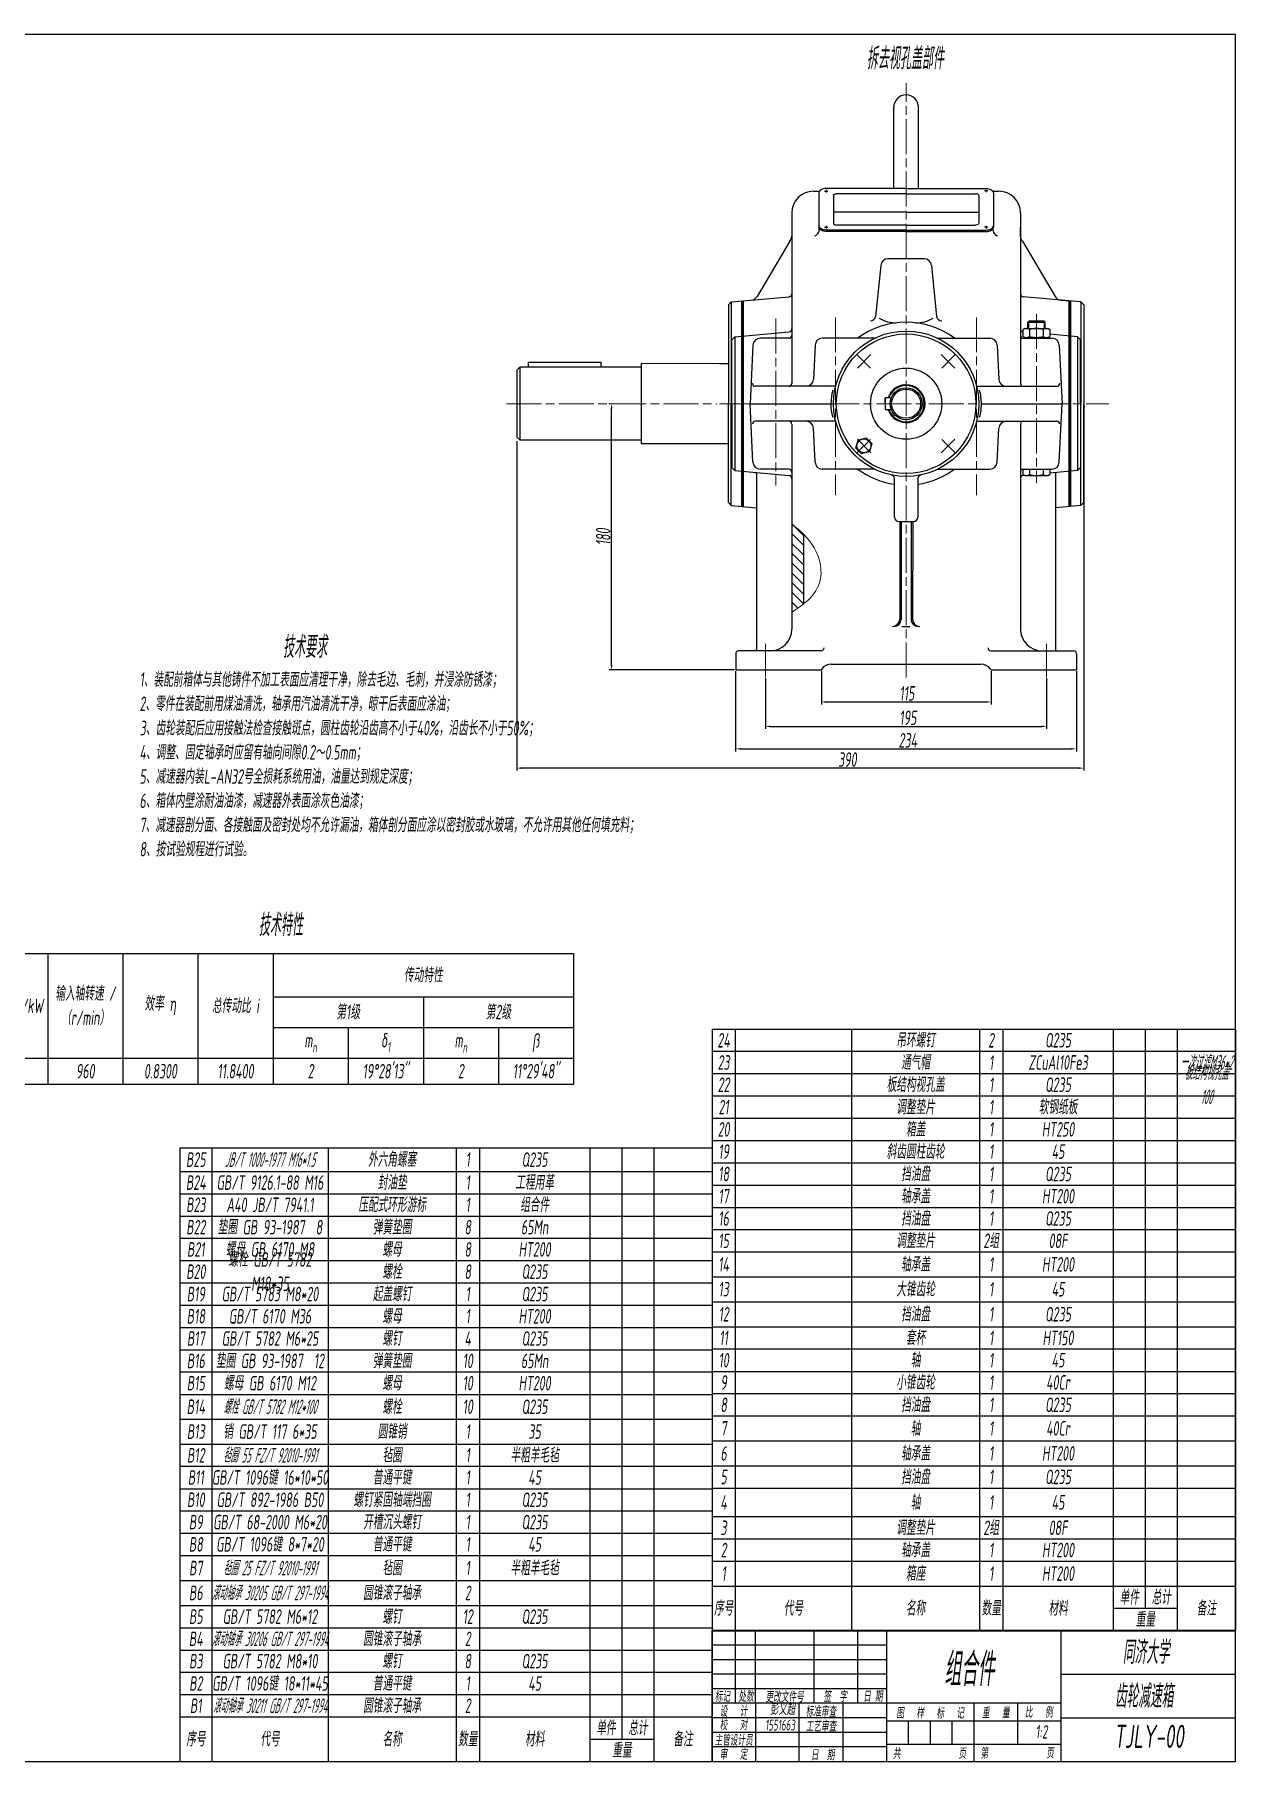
# Model space of a CAD drawing. Extents: x -500 to 7960, y -6170 to 1582.
# Drawn here: x 918 to 1744, y -831 to 357 of the extents above; entities that cross this region are included whole.
import ezdxf
from ezdxf.enums import TextEntityAlignment as Align

# ---------------------------------------------------------------- set-up
doc = ezdxf.new("R2010")
doc.units = 0
doc.linetypes.add('ACAD_ISO08W100', pattern=[36, 24, -3, 6, -3])
doc.layers.get('0').update_dxf_attribs({"linetype": 'CONTINUOUS'})
doc.layers.get('Defpoints').update_dxf_attribs({"linetype": 'CONTINUOUS'})
doc.layers.add('OBJ', color=7, linetype='CONTINUOUS')
doc.layers.add('OTH', color=3, linetype='CONTINUOUS')
for name, color, linetype, lineweight in [('zhongxin', 1, 'ACAD_ISO08W100', 9), ('垫片', 7, 'CONTINUOUS', 50), ('标注', 5, 'CONTINUOUS', 9), ('粗实线', 7, 'CONTINUOUS', 25), ('细实线 波浪线', 3, 'CONTINUOUS', 9)]:
    doc.layers.add(name, color=color, linetype=linetype, lineweight=lineweight)
doc.styles.get("Standard").update_dxf_attribs({"font": 'gbenor.shx', "width": 0.7, "oblique": 7, "height": 10, "bigfont": 'gbcbig.shx'})
doc.styles.add('窄字宽', font='gbeitc.shx', dxfattribs={"width": 0.5, "oblique": 7, "bigfont": 'gbcbig.shx'})
doc.dimstyles.new('GB-35', dxfattribs={"dimtxt": 4.5, "dimasz": 3.5, "dimexe": 1.75, "dimexo": 0.875, "dimgap": 0.875, "dimtad": 1, "dimdsep": 46, "dimtxsty": 'Standard', "dimcen": 3.5, "dimadec": 0, "dimazin": 0, "dimtfac": 0.7, "dimtmove": 0, "dimatfit": 3, "dimfxl": 1, "dimtzin": 0, "dimarcsym": 0})

# ---------------------------------------------------------------- blocks, each defined once
blk = doc.blocks.new('*D201')
at = {"layer": 'Defpoints', "color": 0, "transparency": 16777216}
for p in [(1314.8, 103.2), (1314.8, 103.2), (1400.1, -80)]:
    blk.add_point(p, dxfattribs=at)
at = {"layer": '标注', "color": 0, "lineweight": -2, "transparency": 16777216}
for p, q in [((1314, 103.2), (1313.1, 103.2)), ((1314.8, -76.5), (1314.8, 99.7)), ((1399.3, -80), (1313.1, -80))]:
    blk.add_line(p, q, dxfattribs=at)
at = {"layer": '标注', "color": 0, "transparency": 16777216}
for points in [[(1314.2, 99.7), (1315.4, 99.7), (1314.8, 103.2)], [(1314.2, -76.5), (1315.4, -76.5), (1314.8, -80)]]:
    blk.add_solid(points, dxfattribs=at)
at = {"layer": '标注', "color": 0, "transparency": 16777216, "insert": (1309, 11.6), "char_height": 10, "attachment_point": 5, "rotation": 90}
blk.add_mtext('180', dxfattribs=at)
blk = doc.blocks.new('*D202')
at = {"layer": 'Defpoints', "color": 0, "transparency": 16777216}
for p in [(1459.1, -79.7), (1575.8, -80), (1575.8, -102)]:
    blk.add_point(p, dxfattribs=at)
at = {"layer": '标注', "color": 0, "lineweight": -2, "transparency": 16777216}
for p, q in [((1459.1, -80.6), (1459.1, -103.7)), ((1575.8, -80.9), (1575.8, -103.7)), ((1462.6, -102), (1572.3, -102))]:
    blk.add_line(p, q, dxfattribs=at)
at = {"layer": '标注', "color": 0, "transparency": 16777216}
for points in [[(1462.6, -101.4), (1462.6, -102.6), (1459.1, -102)], [(1572.3, -101.4), (1572.3, -102.6), (1575.8, -102)]]:
    blk.add_solid(points, dxfattribs=at)
at = {"layer": '标注', "color": 0, "transparency": 16777216, "insert": (1517.9, -96.1), "char_height": 10, "attachment_point": 5}
blk.add_mtext('115', dxfattribs=at)
blk = doc.blocks.new('*D203')
at = {"layer": 'Defpoints', "color": 0, "transparency": 16777216}
for p in [(1420.7, -84.8), (1614, -84.8), (1614, -118.8)]:
    blk.add_point(p, dxfattribs=at)
at = {"layer": '标注', "color": 0, "lineweight": -2, "transparency": 16777216}
for p, q in [((1420.7, -85.7), (1420.7, -120.5)), ((1614, -85.7), (1614, -120.5)), ((1424.2, -118.8), (1610.5, -118.8))]:
    blk.add_line(p, q, dxfattribs=at)
at = {"layer": '标注', "color": 0, "transparency": 16777216}
for points in [[(1424.2, -118.2), (1424.2, -119.4), (1420.7, -118.8)], [(1610.5, -118.2), (1610.5, -119.4), (1614, -118.8)]]:
    blk.add_solid(points, dxfattribs=at)
at = {"layer": '标注', "color": 0, "transparency": 16777216, "insert": (1518.6, -112.9), "char_height": 10, "attachment_point": 5}
blk.add_mtext('195', dxfattribs=at)
blk = doc.blocks.new('*D204')
at = {"layer": 'Defpoints', "color": 0, "transparency": 16777216}
for p in [(1400.1, -80), (1634.6, -80), (1634.6, -134.3)]:
    blk.add_point(p, dxfattribs=at)
at = {"layer": '标注', "color": 0, "lineweight": -2, "transparency": 16777216}
for p, q in [((1400.1, -80.9), (1400.1, -136)), ((1634.6, -80.9), (1634.6, -136)), ((1403.6, -134.3), (1631.1, -134.3))]:
    blk.add_line(p, q, dxfattribs=at)
at = {"layer": '标注', "color": 0, "transparency": 16777216}
for points in [[(1403.6, -133.7), (1403.6, -134.8), (1400.1, -134.3)], [(1631.1, -133.7), (1631.1, -134.8), (1634.6, -134.3)]]:
    blk.add_solid(points, dxfattribs=at)
at = {"layer": '标注', "color": 0, "transparency": 16777216, "insert": (1518.6, -128.4), "char_height": 10, "attachment_point": 5}
blk.add_mtext('234', dxfattribs=at)
blk = doc.blocks.new('*D205')
at = {"layer": 'Defpoints', "color": 0, "transparency": 16777216}
for p in [(1639.6, 103.2), (1249.6, 78.2), (1249.6, -147.5)]:
    blk.add_point(p, dxfattribs=at)
at = {"layer": '标注', "color": 0, "lineweight": -2, "transparency": 16777216}
for p, q in [((1639.6, 102.3), (1639.6, -149.2)), ((1249.6, 77.4), (1249.6, -149.2)), ((1636.1, -147.5), (1253.1, -147.5))]:
    blk.add_line(p, q, dxfattribs=at)
at = {"layer": '标注', "color": 0, "transparency": 16777216}
for points in [[(1253.1, -146.9), (1253.1, -148.1), (1249.6, -147.5)], [(1636.1, -146.9), (1636.1, -148.1), (1639.6, -147.5)]]:
    blk.add_solid(points, dxfattribs=at)
at = {"layer": '标注', "color": 0, "transparency": 16777216, "insert": (1477, -141.6), "char_height": 10, "attachment_point": 5}
blk.add_mtext('390', dxfattribs=at)
blk = doc.blocks.new('*T248')
at = {"layer": '标注', "color": 0, "linetype": 'ByBlock', "lineweight": -2, "transparency": 16777216}
for p, q in [((0, 0), (413.3, 0)), ((0, 0), (0, -89.8)), ((51.7, 0), (51.7, -89.8)), ((103.3, 0), (103.3, -89.8)), ((155, 0), (155, -89.8)), ((206.7, 0), (206.7, -89.8)), ((413.3, 0), (413.3, -89.8)), ((206.7, -29.7), (413.3, -29.7)), ((310, -29.7), (310, -89.8)), ((206.7, -50.8), (413.3, -50.8)), ((258.3, -50.8), (258.3, -89.8)), ((361.6, -50.8), (361.6, -89.8)), ((0, -71.9), (413.3, -71.9)), ((0, -89.8), (413.3, -89.8))]:
    blk.add_line(p, q, dxfattribs=at)
at = {"layer": '标注', "color": 0, "transparency": 16777216, "char_height": 10, "attachment_point": 5}
for s, insert, width in [('传动特性', (310, -14.8), 203.651), ('输入轴转速 /（r/min）', (77.5, -35.9), 48.663), ('输入功率 /kW', (25.8, -35.9), 48.663), ('效率 η', (129.2, -35.9), 48.663), ('总传动比 i', (180.8, -35.9), 48.663), ('第1级', (258.3, -40.2), 100.325), ('第2级', (361.6, -40.2), 100.325), ('\\A1;m{\\H0.7x;\\S^ n;}', (232.5, -61.3), 48.663), ('\\A1;δ{\\H0.7x;\\S^ 1;}', (284.1, -61.3), 48.663), ('\\A1;m{\\H0.7x;\\S^ n;}', (335.8, -61.3), 48.663), ('β', (387.5, -61.3), 48.663), ('4', (25.8, -80.9), 48.663), ('960', (77.5, -80.9), 48.663), ('0.8300', (129.2, -80.9), 48.663), ('11.8400', (180.8, -80.9), 48.663), ('2', (232.5, -80.9), 48.663), ("19%%D28'13''", (284.1, -80.9), 48.663), ('2', (335.8, -80.9), 48.663), ("11%%D29'48''", (387.5, -80.9), 48.663)]:
    blk.add_mtext(s, dxfattribs=dict(at, insert=insert, width=width))
blk = doc.blocks.new('*T261')
at = {"layer": '标注', "color": 0, "linetype": 'ByBlock', "lineweight": -2, "transparency": 16777216}
for p, q in [((0, 0), (366, 0)), ((0, 0), (0, -422.2)), ((22, 0), (22, -422.2)), ((102, 0), (102, -422.2)), ((190, 0), (190, -422.2)), ((206, 0), (206, -422.2)), ((282, 0), (282, -422.2)), ((304, 0), (304, -406.9)), ((326, 0), (326, -422.2)), ((366, 0), (366, -422.2)), ((0, -16.3), (366, -16.3)), ((0, -31.7), (366, -31.7)), ((0, -47), (366, -47)), ((0, -62.3), (366, -62.3)), ((0, -77.7), (366, -77.7)), ((0, -93), (366, -93)), ((0, -108.3), (366, -108.3)), ((0, -123.7), (366, -123.7)), ((0, -139), (366, -139)), ((0, -154.3), (366, -154.3)), ((0, -169.7), (366, -169.7)), ((0, -186.8), (366, -186.8)), ((0, -203.9), (366, -203.9)), ((0, -219.2), (366, -219.2)), ((0, -234.6), (366, -234.6)), ((0, -249.9), (366, -249.9)), ((0, -265.2), (366, -265.2)), ((0, -280.6), (366, -280.6)), ((0, -297.8), (366, -297.8)), ((0, -314.9), (366, -314.9)), ((0, -330.2), (366, -330.2)), ((0, -345.6), (366, -345.6)), ((0, -360.9), (366, -360.9)), ((0, -376.2), (366, -376.2)), ((0, -391.6), (366, -391.6)), ((282, -406.9), (326, -406.9)), ((0, -422.2), (366, -422.2))]:
    blk.add_line(p, q, dxfattribs=at)
at = {"layer": '标注', "color": 0, "transparency": 16777216, "char_height": 10, "attachment_point": 5}
for s, insert, width in [('B25', (11, -8.2), 19), ('外六角螺塞', (146, -8.2), 85), ('1', (198, -8.2), 13), ('Q235', (244, -8.2), 73), ('B24', (11, -24), 20), ('GB/T 9126.1-88 M16', (62, -24), 78), ('封油垫', (146, -24), 86), ('1', (198, -24), 14), ('工程用革', (244, -24), 74), ('B23', (11, -39.3), 20), ('A40 JB/T 7941.1', (62, -39.3), 78), ('压配式环形游标', (146, -39.3), 86), ('1', (198, -39.3), 14), ('组合件', (244, -39.3), 74), ('B22', (11, -54.7), 20), ('垫圈 GB 93-1987  8', (62, -54.7), 78), ('弹簧垫圈', (146, -54.7), 86), ('8', (198, -54.7), 14), ('65Mn', (244, -54.7), 74), ('B21', (11, -70), 20), ('螺母 GB 6170 M8', (62, -70), 78), ('螺栓 GB/T 5782 M18*35', (62, -85.3), 78), ('螺母', (146, -70), 86), ('8', (198, -70), 14), ('HT200', (244, -70), 74), ('B20', (11, -85.3), 20), ('螺栓', (146, -85.3), 86), ('8', (198, -85.3), 14), ('Q235', (244, -85.3), 74), ('起盖螺钉', (146, -100.7), 86), ('B19', (11, -100.7), 20), ('GB/T 5783 M8*20', (62, -100.7), 78), ('1', (198, -100.7), 14), ('Q235', (244, -100.7), 74), ('B18', (11, -116), 20), ('GB/T 6170 M36', (62, -116), 78), ('螺母', (146, -116), 86), ('1', (198, -116), 14), ('HT200', (244, -116), 74), ('B17', (11, -131.3), 20), ('GB/T 5782 M6*25', (62, -131.3), 78), ('螺钉', (146, -131.3), 86), ('4', (198, -131.3), 14), ('Q235', (244, -131.3), 74), ('B16', (11, -146.7), 20), ('垫圈 GB 93-1987  12', (62, -146.7), 78), ('弹簧垫圈', (146, -146.7), 86), ('10', (198, -146.7), 14), ('65Mn', (244, -146.7), 74), ('B15', (11, -162), 20), ('螺母 GB 6170 M12', (62, -162), 78), ('螺母', (146, -162), 86), ('10', (198, -162), 14), ('HT200', (244, -162), 74), ('B14', (11, -178.2), 20), ('螺栓', (146, -178.2), 86), ('10', (198, -178.2), 14), ('Q235', (244, -178.2), 74), ('销 GB/T 117 6*35', (62, -195.3), 78), ('圆锥销', (146, -195.3), 86), ('B13', (11, -195.3), 20), ('1', (198, -195.3), 14), ('35', (244, -195.3), 74), ('B12', (11, -211.6), 20), ('毡圈', (146, -211.6), 86), ('1', (198, -211.6), 14), ('半粗羊毛毡', (244, -211.6), 74), ('B11', (11, -226.9), 20), ('GB/T 1096键 16*10*50', (62, -226.9), 78), ('普通平键', (146, -226.9), 86), ('1', (198, -226.9), 14), ('45', (244, -226.9), 74), ('B10', (11, -242.2), 20), ('GB/T 892-1986 B50', (62, -242.2), 78), ('螺钉紧固轴端挡圈', (146, -242.2), 86), ('1', (198, -242.2), 14), ('Q235', (244, -242.2), 74), ('B9', (11, -257.6), 20), ('GB/T 68-2000 M6*20', (62, -257.6), 78), ('开槽沉头螺钉', (146, -257.6), 86), ('1', (198, -257.6), 14), ('Q235', (244, -257.6), 74), ('B8', (11, -272.9), 20), ('GB/T 1096键 8*7*20', (62, -272.9), 78), ('普通平键', (146, -272.9), 86), ('1', (198, -272.9), 14), ('45', (244, -272.9), 74), ('B7', (11, -289.2), 20), ('毡圈', (146, -289.2), 86), ('1', (198, -289.2), 14), ('半粗羊毛毡', (244, -289.2), 74), ('B6', (11, -306.3), 20), ('圆锥滚子轴承', (146, -306.3), 86), ('2', (198, -306.3), 14), ('B5', (11, -322.6), 20), ('GB/T 5782 M6*12', (62, -322.6), 78), ('螺钉', (146, -322.6), 86), ('12', (198, -322.6), 14), ('Q235', (244, -322.6), 74), ('圆锥滚子轴承', (146, -337.9), 86), ('B4', (11, -337.9), 20), ('2', (198, -337.9), 14), ('B3', (11, -353.2), 20), ('GB/T 5782 M8*10', (62, -353.2), 78), ('螺钉', (146, -353.2), 86), ('8', (198, -353.2), 14), ('Q235', (244, -353.2), 74), ('B2', (11, -368.6), 20), ('GB/T 1096键 18*11*45', (62, -368.6), 78), ('普通平键', (146, -368.6), 86), ('1', (198, -368.6), 14), ('45', (244, -368.6), 74), ('B1', (11, -383.9), 20), ('圆锥滚子轴承', (146, -383.9), 86), ('2', (198, -383.9), 14), ('序号', (11, -406.9), 20), ('代号', (62, -406.9), 78), ('名称', (146, -406.9), 86), ('数量', (198, -406.9), 14), ('材料', (244, -406.9), 74), ('单件', (293, -399.2), 20), ('总计', (315, -399.2), 20), ('备注', (346, -406.9), 38), ('重量', (304, -414.6), 42)]:
    blk.add_mtext(s, dxfattribs=dict(at, insert=insert, width=width))
at = {"layer": '标注', "color": 0, "transparency": 16777216, "char_height": 10, "attachment_point": 5, "style": '窄字宽'}
for s, insert, width in [('JB/T 1000-1977 M16*1.5', (62, -8.2), 77), ('螺栓 GB/T 5782 M12*100', (62, -178.2), 78), ('毡圈 55 FZ/T 92010-1991', (62, -211.6), 78), ('毡圈 25 FZ/T 92010-1991', (62, -289.2), 78), ('滚动轴承 30205 GB/T 297-1994', (62, -306.3), 78), ('滚动轴承 30206 GB/T 297-1994', (62, -337.9), 78), ('滚动轴承 30211 GB/T 297-1994', (62, -383.9), 78)]:
    blk.add_mtext(s, dxfattribs=dict(at, insert=insert, width=width))
blk = doc.blocks.new('*T262')
at = {"layer": '标注', "color": 0, "linetype": 'ByBlock', "lineweight": -2, "transparency": 16777216}
for p, q in [((0, 0), (360, 0)), ((0, 0), (0, -413.9)), ((16, 0), (16, -413.9)), ((96, 0), (96, -413.9)), ((184, 0), (184, -413.9)), ((200, 0), (200, -413.9)), ((276, 0), (276, -413.9)), ((298, 0), (298, -398.5)), ((320, 0), (320, -413.9)), ((360, 0), (360, -413.9)), ((0, -15.3), (360, -15.3)), ((0, -30.7), (360, -30.7)), ((0, -46), (360, -46)), ((0, -61.3), (360, -61.3)), ((0, -76.7), (360, -76.7)), ((0, -92), (360, -92)), ((0, -107.3), (360, -107.3)), ((0, -122.7), (360, -122.7)), ((0, -138), (360, -138)), ((0, -153.3), (360, -153.3)), ((0, -170.4), (360, -170.4)), ((0, -187.6), (360, -187.6)), ((0, -204.8), (360, -204.8)), ((0, -220.1), (360, -220.1)), ((0, -235.5), (360, -235.5)), ((0, -250.8), (360, -250.8)), ((0, -266.1), (360, -266.1)), ((0, -283.3), (360, -283.3)), ((0, -300.5), (360, -300.5)), ((0, -315.8), (360, -315.8)), ((0, -335.4), (360, -335.4)), ((0, -350.7), (360, -350.7)), ((0, -366.1), (360, -366.1)), ((0, -383.2), (360, -383.2)), ((276, -398.5), (320, -398.5)), ((0, -413.9), (360, -413.9))]:
    blk.add_line(p, q, dxfattribs=at)
at = {"layer": '标注', "color": 0, "transparency": 16777216, "char_height": 10, "attachment_point": 5}
for s, insert, width in [('24', (8, -7.7), 14), ('吊环螺钉', (140, -7.7), 86), ('2', (192, -7.7), 14), ('Q235', (238, -7.7), 74), ('23', (8, -23), 14), ('通气帽', (140, -23), 86), ('1', (192, -23), 14), ('ZCuAl10Fe3', (238, -23), 74), ('22', (8, -38.3), 14), ('板结构视孔盖', (140, -38.3), 86), ('1', (192, -38.3), 14), ('Q235', (238, -38.3), 74), ('21', (8, -53.7), 14), ('调整垫片', (140, -53.7), 86), ('1', (192, -53.7), 14), ('软钢纸板', (238, -53.7), 74), ('20', (8, -69), 14), ('箱盖', (140, -69), 86), ('1', (192, -69), 14), ('HT250', (238, -69), 74), ('19', (8, -84.3), 14), ('斜齿圆柱齿轮', (140, -84.3), 86), ('1', (192, -84.3), 14), ('45', (238, -84.3), 74), ('18', (8, -99.7), 14), ('挡油盘', (140, -99.7), 86), ('1', (192, -99.7), 14), ('Q235', (238, -99.7), 74), ('17', (8, -115), 14), ('轴承盖', (140, -115), 86), ('1', (192, -115), 14), ('HT200', (238, -115), 74), ('16', (8, -130.3), 14), ('挡油盘', (140, -130.3), 86), ('1', (192, -130.3), 14), ('Q235', (238, -130.3), 74), ('15', (8, -145.7), 14), ('调整垫片', (140, -145.7), 86), ('2组', (192, -145.7), 14), ('08F', (238, -145.7), 74), ('14', (8, -161.9), 14), ('轴承盖', (140, -161.9), 86), ('1', (192, -161.9), 14), ('HT200', (238, -161.9), 74), ('13', (8, -179), 14), ('大锥齿轮', (140, -179), 86), ('1', (192, -179), 14), ('45', (238, -179), 74), ('挡油盘', (140, -196.2), 86), ('12', (8, -196.2), 14), ('1', (192, -196.2), 14), ('Q235', (238, -196.2), 74), ('11', (8, -212.5), 14), ('套杯', (140, -212.5), 86), ('1', (192, -212.5), 14), ('HT150', (238, -212.5), 74), ('10', (8, -227.8), 14), ('轴', (140, -227.8), 86), ('1', (192, -227.8), 14), ('45', (238, -227.8), 74), ('小锥齿轮', (140, -243.1), 86), ('9', (8, -243.1), 14), ('1', (192, -243.1), 14), ('40Cr', (238, -243.1), 74), ('8', (8, -258.5), 14), ('挡油盘', (140, -258.5), 86), ('1', (192, -258.5), 14), ('Q235', (238, -258.5), 74), ('7', (8, -274.7), 14), ('轴', (140, -274.7), 86), ('1', (192, -274.7), 14), ('40Cr', (238, -274.7), 74), ('6', (8, -291.9), 14), ('轴承盖', (140, -291.9), 86), ('1', (192, -291.9), 14), ('HT200', (238, -291.9), 74), ('5', (8, -308.1), 14), ('挡油盘', (140, -308.1), 86), ('1', (192, -308.1), 14), ('Q235', (238, -308.1), 74), ('4', (8, -325.6), 14), ('轴', (140, -325.6), 86), ('1', (192, -325.6), 14), ('45', (238, -325.6), 74), ('3', (8, -343.1), 14), ('调整垫片', (140, -343.1), 86), ('2组', (192, -343.1), 14), ('08F', (238, -343.1), 74), ('2', (8, -358.4), 14), ('轴承盖', (140, -358.4), 86), ('1', (192, -358.4), 14), ('HT200', (238, -358.4), 74), ('1', (8, -374.6), 14), ('箱座', (140, -374.6), 86), ('1', (192, -374.6), 14), ('HT200', (238, -374.6), 74), ('单件', (287, -390.9), 20), ('总计', (309, -390.9), 20), ('序号', (8, -398.5), 14), ('代号', (56, -398.5), 78), ('名称', (140, -398.5), 86), ('数量', (192, -398.5), 14), ('材料', (238, -398.5), 74), ('重量', (298, -406.2), 42), ('备注', (340, -398.5), 38)]:
    blk.add_mtext(s, dxfattribs=dict(at, insert=insert, width=width))
at = {"layer": '标注', "color": 0, "transparency": 16777216, "char_height": 10, "width": 38, "attachment_point": 5, "style": '窄字宽'}
for s, insert in [('一次过滤M36*2', (340, -23)), ('板结构视孔盖 100', (340, -38.3))]:
    blk.add_mtext(s, dxfattribs=dict(at, insert=insert))

msp = doc.modelspace()

# ---------------------------------------------------------------- hatches: boundary and pattern name
at = {"layer": '细实线 波浪线'}
h = msp.add_hatch(color=256, dxfattribs=at)
h.dxf.hatch_style = 1
h.paths.add_polyline_path([(1607.004, 148.259), (1607.004, 148.185), (1607.047, 148.185)])
h.paths.add_polyline_path([(1606.689, 148.805), (1605.534, 148.805), (1605.892, 148.185), (1607.004, 148.185), (1607.004, 148.259)])
h = msp.add_hatch(dxfattribs=at)
h.set_pattern_fill('ANSI31', color=256, scale=1.5, angle=90)
h.set_pattern_definition([(135, (71.8713, 0), (-3.367596, -3.367596), [])])
edge = h.paths.add_edge_path()
edge.add_spline(control_points=[(1438.739, -40.367), (1442.208, -37.886), (1444.659, -36.235), (1446.739, -34.639)], knot_values=[67.91062147, 67.91062147, 67.91062147, 67.91062147, 74.10982889, 74.10982889, 74.10982889, 74.10982889], degree=3, periodic=0)
edge.add_line((1446.739, -34.639), (1446.739, 13.495))
edge.add_spline(control_points=[(1446.739, 13.495), (1444.24, 16.019), (1441.521, 18.351), (1438.739, 20.628)], knot_values=[4.34312628, 4.34312628, 4.34312628, 4.34312628, 14.99054466, 14.99054466, 14.99054466, 14.99054466], degree=3, periodic=0)
edge.add_line((1438.739, 20.628), (1438.739, -40.367))

# ---------------------------------------------------------------- linework, layer by layer
for p, q in [((1598.939, 154.875), (1597.704, 154.165)), ((1598.939, 154.875), (1615.068, 154.875)), ((1615.068, 154.875), (1616.304, 154.165)), ((1597.704, 154.165), (1597.704, 149.515)), ((1598.939, 148.805), (1597.704, 149.515)), ((1598.939, 148.805), (1615.068, 148.805)), ((1602.32, 154.165), (1602.32, 149.515)), ((1611.558, 154.165), (1611.558, 149.515)), ((1615.068, 148.805), (1616.304, 149.515)), ((1616.304, 154.165), (1616.304, 149.515)), ((1597.704, 58.177), (1597.704, 54.495)), ((1598.939, 53.785), (1597.704, 54.495)), ((1598.939, 53.785), (1615.068, 53.785)), ((1602.32, 58.185), (1602.32, 54.495)), ((1611.558, 58.185), (1611.558, 54.495)), ((1615.068, 53.785), (1616.304, 54.495)), ((1616.304, 58.185), (1616.304, 54.495))]:
    msp.add_line(p, q)
for centre, radius, start, end in [((1600.012, 150.767), 4.108, 55.807171, 124.192829), ((1606.939, 139.499), 15.376, 72.518585, 107.481415), ((1613.931, 150.558), 4.317, 56.661665, 123.338335), ((1600.012, 152.912), 4.108, 235.807171, 304.192829), ((1606.939, 164.18), 15.376, 252.518585, 287.481415), ((1613.931, 153.122), 4.317, 236.661665, 303.338335), ((1600.012, 57.892), 4.108, 235.807171, 304.192829), ((1606.939, 69.16), 15.376, 252.518585, 287.481415), ((1613.931, 58.101), 4.317, 236.661665, 303.338335)]:
    msp.add_arc(centre, radius, start, end)
at = {"layer": 'OBJ'}
for p, q in [((1743.878, -740.86), (1383.878, -740.86)), ((1383.878, -830.86), (1383.878, -740.86)), ((1383.878, -740.86), (1383.878, -830.86)), ((1383.878, -830.86), (1383.878, -740.86)), ((1383.878, -830.86), (1383.878, -740.86)), ((1503.878, -740.86), (1503.878, -830.86)), ((1623.878, -740.86), (1623.878, -830.86)), ((1623.878, -770.86), (1743.878, -770.86)), ((1623.878, -790.86), (1383.878, -790.86)), ((1623.878, -800.86), (1743.878, -800.86))]:
    msp.add_line(p, q, dxfattribs=at)
at = {"layer": 'OTH'}
for p, q in [((1399.878, -740.86), (1399.878, -790.86)), ((1413.878, -790.86), (1413.878, -740.86)), ((1453.878, -740.86), (1453.878, -790.86)), ((1483.878, -740.86), (1483.878, -790.86)), ((1503.878, -750.86), (1383.878, -750.86)), ((1503.878, -760.86), (1383.878, -760.86)), ((1503.878, -770.86), (1383.878, -770.86)), ((1503.878, -780.86), (1383.878, -780.86)), ((1413.878, -790.86), (1413.878, -830.86)), ((1443.878, -830.86), (1443.878, -790.86)), ((1473.878, -790.86), (1473.878, -830.86)), ((1563.878, -790.86), (1563.878, -830.86)), ((1593.878, -790.86), (1593.878, -818.86)), ((1503.878, -800.86), (1383.878, -800.86)), ((1503.878, -802.86), (1623.878, -802.86)), ((1518.878, -802.86), (1518.878, -818.86)), ((1533.878, -802.86), (1533.878, -818.86)), ((1548.878, -802.86), (1548.878, -818.86)), ((1503.878, -810.86), (1383.878, -810.86)), ((1503.878, -818.86), (1623.878, -818.86)), ((1503.878, -820.86), (1383.878, -820.86))]:
    msp.add_line(p, q, dxfattribs=at)
at = {"layer": 'zhongxin'}
for p, q in [((1517.367, -85.179), (1517.367, 323.739)), ((1427.731, 161.703), (1427.731, 46.888)), ((1468.867, 162.588), (1468.867, 40.233)), ((1565.867, 162.588), (1565.867, 40.233)), ((1607.004, 164.935), (1607.004, 48.624)), ((1483.327, 137.224), (1492.834, 127.718)), ((1493.171, 136.971), (1483.846, 127.647)), ((1541.563, 136.971), (1550.888, 127.647)), ((1551.407, 137.224), (1541.9, 127.718)), ((1242.571, 103.185), (1387.093, 103.185)), ((1389.093, 103.185), (1656.84, 103.185)), ((1483.327, 69.145), (1492.834, 78.651)), ((1493.171, 69.398), (1483.846, 78.722)), ((1541.563, 69.398), (1550.888, 78.722)), ((1551.407, 69.145), (1541.9, 78.651)), ((1420.731, -62.006), (1420.731, -84.845)), ((1614.004, -62.006), (1614.004, -84.845))]:
    msp.add_line(p, q, dxfattribs=at)
at = {"layer": '垫片'}
for p, q in [((1404.731, 103.185), (1404.731, 173.875)), ((1630.004, 103.185), (1630.004, 173.875)), ((1404.731, 103.185), (1404.731, 32.494)), ((1630.004, 103.185), (1630.004, 32.494))]:
    msp.add_line(p, q, dxfattribs=at)
at = {"layer": '粗实线'}
for p, q in [((1743.878, 357.14), (61.878, 357.14)), ((1743.878, -830.86), (1743.878, 357.14)), ((1508.867, 251.187), (1508.867, 307.095)), ((1525.867, 251.187), (1525.867, 307.095)), ((1462.367, 250.233), (1462.367, 248.471)), ((1517.371, 251.187), (1462.375, 251.187)), ((1517.371, 251.187), (1572.367, 251.187)), ((1573.521, 249.513), (1571.251, 249.508)), ((1572.377, 250.352), (1572.381, 248.59)), ((1453.739, 249.351), (1457.746, 249.351)), ((1457.375, 248.236), (1457.375, 224.588)), ((1461.225, 249.392), (1463.495, 249.392)), ((1467.375, 246.423), (1467.375, 227.299)), ((1517.375, 247.631), (1469.547, 247.631)), ((1517.367, 247.631), (1565.195, 247.631)), ((1567.367, 246.405), (1567.367, 227.299)), ((1576.996, 249.351), (1581.004, 249.351)), ((1577.367, 248.236), (1577.367, 224.588)), ((1438.739, 234.351), (1438.739, 117.185)), ((1517.375, 235.048), (1467.375, 235.048)), ((1517.375, 226.067), (1469.538, 226.067)), ((1517.367, 235.048), (1567.367, 235.048)), ((1517.367, 226.067), (1565.204, 226.067)), ((1596.004, 234.351), (1596.004, 117.185)), ((1437.401, 215.048), (1414.828, 176.878)), ((1461.225, 224.615), (1463.495, 224.615)), ((1462.367, 225.456), (1462.367, 223.694)), ((1517.375, 222.638), (1462.375, 222.638)), ((1517.375, 221.638), (1462.375, 221.638)), ((1517.367, 222.638), (1572.367, 222.638)), ((1517.367, 221.638), (1572.367, 221.638)), ((1573.574, 224.736), (1571.304, 224.731)), ((1572.43, 225.574), (1572.434, 223.812)), ((1596.004, 218.443), (1596.004, 224.691)), ((1597.333, 215.048), (1619.906, 176.878)), ((1529.842, 202.853), (1504.892, 202.853)), ((1499.917, 198.35), (1496.409, 163.268)), ((1534.817, 198.35), (1538.326, 163.268)), ((1395.131, 171.185), (1397.131, 173.185)), ((1395.131, 171.185), (1395.131, 103.185)), ((1397.131, 173.185), (1436.92, 176.802)), ((1397.131, 173.185), (1397.131, 103.185)), ((1397.131, 173.185), (1397.131, 173.185)), ((1637.604, 173.185), (1597.814, 176.802)), ((1623.757, 174.443), (1630.004, 173.875)), ((1637.604, 173.185), (1637.604, 103.185)), ((1637.604, 173.185), (1637.604, 173.185)), ((1639.604, 171.185), (1637.604, 173.185)), ((1639.604, 171.185), (1639.604, 103.185)), ((1601.004, 159.205), (1602.004, 160.205)), ((1601.004, 154.875), (1601.004, 159.205)), ((1601.004, 159.205), (1613.004, 159.205)), ((1602.004, 160.205), (1612.004, 160.205)), ((1613.004, 159.205), (1612.004, 160.205)), ((1613.004, 154.875), (1613.004, 159.205)), ((1397.531, 147.185), (1399.531, 149.185)), ((1397.531, 103.185), (1397.531, 147.185)), ((1399.531, 149.185), (1436.912, 152.583)), ((1399.531, 149.185), (1399.531, 57.185)), ((1412.024, 143.434), (1410.011, 103.185)), ((1436.739, 148.185), (1417.018, 148.185)), ((1454.751, 143.434), (1453.576, 119.935)), ((1495.573, 148.185), (1459.745, 148.185)), ((1539.162, 148.185), (1574.989, 148.185)), ((1579.983, 143.434), (1581.158, 119.935)), ((1598.004, 148.185), (1617.717, 148.185)), ((1599.304, 148.805), (1614.704, 148.805)), ((1599.368, 148.205), (1599.368, 148.805)), ((1605.892, 148.185), (1605.534, 148.805)), ((1607.047, 148.185), (1606.689, 148.805)), ((1614.768, 148.805), (1614.768, 148.205)), ((1635.204, 149.185), (1616.304, 150.903)), ((1622.71, 143.434), (1624.723, 103.185)), ((1637.204, 147.185), (1635.204, 149.185)), ((1635.204, 149.185), (1635.204, 57.185)), ((1637.204, 103.185), (1637.204, 147.185)), ((1257.605, 128.231), (1257.605, 131.731)), ((1257.605, 131.731), (1307.373, 131.731)), ((1280.674, 131.731), (1307.373, 131.731)), ((1307.373, 131.731), (1307.373, 128.231)), ((1335.132, 130.75), (1335.129, 75.619)), ((1395.131, 130.703), (1335.131, 130.881)), ((1395.131, 130.703), (1389.093, 130.721)), ((1249.605, 126.231), (1249.602, 80.231)), ((1249.605, 126.231), (1251.605, 128.231)), ((1251.605, 128.231), (1251.602, 78.231)), ((1335.132, 128.231), (1251.605, 128.231)), ((1468.828, 115.185), (1413.714, 115.185)), ((1502.867, 103.185), (1502.867, 107.185)), ((1507.12, 107.185), (1502.867, 107.185)), ((1502.867, 107.185), (1502.867, 99.185)), ((1565.906, 115.185), (1621.02, 115.185)), ((1395.131, 35.185), (1395.131, 103.185)), ((1397.131, 33.185), (1397.131, 103.185)), ((1397.531, 103.185), (1397.531, 59.185)), ((1412.024, 62.935), (1410.011, 103.185)), ((1410.011, 103.185), (1465.306, 103.185)), ((1502.867, 99.185), (1507.12, 99.185)), ((1569.428, 103.185), (1624.723, 103.185)), ((1622.71, 62.935), (1624.723, 103.185)), ((1637.204, 103.185), (1637.204, 59.185)), ((1637.604, 33.185), (1637.604, 103.185)), ((1639.604, 35.185), (1639.604, 103.185)), ((1468.828, 91.185), (1413.714, 91.185)), ((1438.739, 89.185), (1438.739, -51.815)), ((1454.751, 62.935), (1453.576, 86.434)), ((1565.906, 91.185), (1621.02, 91.185)), ((1579.983, 62.935), (1581.158, 86.434)), ((1596.004, 89.185), (1596.004, -51.815)), ((1249.602, 80.231), (1251.602, 78.231)), ((1251.602, 78.231), (1335.129, 78.231)), ((1395.131, 75.619), (1335.129, 75.662)), ((1395.131, 75.619), (1389.093, 75.624)), ((1482.887, 72.611), (1484.469, 78.1)), ((1486.794, 68.704), (1482.887, 72.611)), ((1484.469, 78.1), (1489.958, 79.682)), ((1493.865, 75.775), (1489.958, 79.682)), ((1493.865, 75.775), (1492.282, 70.286)), ((1492.282, 70.286), (1486.794, 68.704)), ((1397.531, 59.185), (1399.531, 57.185)), ((1399.531, 57.185), (1436.912, 53.786)), ((1414.571, 54.904), (1414.571, -65.815)), ((1436.739, 58.185), (1417.018, 58.185)), ((1495.573, 58.185), (1459.745, 58.185)), ((1509.367, 25.185), (1509.367, 51.339)), ((1525.367, 51.339), (1525.367, 25.185)), ((1539.162, 58.185), (1574.989, 58.185)), ((1597.757, 58.185), (1617.717, 58.185)), ((1598.784, 53.874), (1597.823, 53.786)), ((1599.304, 53.785), (1614.704, 53.785)), ((1635.204, 57.185), (1616.304, 55.466)), ((1620.163, 54.904), (1620.163, -65.815)), ((1637.204, 59.185), (1635.204, 57.185)), ((1395.131, 35.185), (1397.131, 33.185)), ((1397.131, 33.185), (1414.571, 31.599)), ((1637.604, 33.185), (1620.163, 31.599)), ((1639.604, 35.185), (1637.604, 33.185)), ((1637.604, 33.185), (1637.604, 33.185)), ((1446.739, 13.495), (1446.739, -34.639)), ((1512.367, 22.185), (1522.367, 22.185)), ((1512.967, 22.185), (1512.967, -45.046)), ((1513.967, 22.185), (1513.967, -45.046)), ((1520.767, 22.185), (1520.767, -45.046)), ((1521.991, 22.184), (1521.767, -45.046)), ((1514.389, -50.046), (1520.038, -50.046)), ((1400.147, -68.815), (1400.147, -79.982)), ((1459.019, -66.815), (1402.147, -66.815)), ((1575.715, -66.815), (1632.587, -66.815)), ((1634.587, -68.815), (1634.587, -79.982)), ((1400.147, -79.982), (1458.906, -79.982)), ((1459.339, -79.369), (1458.906, -79.982)), ((1465.875, -75.982), (1568.859, -75.982)), ((1575.395, -79.369), (1575.828, -79.982)), ((1575.828, -79.982), (1634.587, -79.982)), ((61.878, -830.86), (1743.878, -830.86))]:
    msp.add_line(p, q, dxfattribs=at)
for centre, radius in [((1517.367, 103.185), 50), ((1517.367, 103.185), 48), ((1517.367, 103.185), 24.5), ((1517.367, 103.185), 11), ((1517.367, 103.185), 10), ((1488.376, 74.193), 4.839)]:
    msp.add_circle(centre, radius, dxfattribs=at)
for centre, radius, start, end in [((1517.367, 307.095), 8.5, 0, 180), ((1453.739, 234.351), 15, 90, 180), ((1581.004, 234.351), 15, 0, 90), ((1433.731, 218.443), 5, 317.237832, 0), ((1453.084, 223.005), 4.574, 287.229267, 20.241959), ((1581.65, 223.005), 4.574, 159.758041, 252.770733), ((1601.004, 218.443), 5, 180, 222.762168), ((1504.892, 197.853), 5, 90, 174.289407), ((1529.842, 197.853), 5, 5.710593, 90), ((1436.739, 178.794), 2, 275.194429, 0), ((1597.995, 178.794), 2, 180, 264.805571), ((1410.524, 179.423), 5, 275.194429, 329.401028), ((1624.21, 179.423), 5, 210.598972, 264.805571), ((1436.731, 154.575), 2, 275.194429, 0), ((1517.367, 103.185), 55.998, 53.474652, 126.525348), ((1492.848, 163.777), 3.597, 269.823851, 351.861023), ((1510.419, 181.255), 22.458, 238.890996, 271.072403), ((1524.315, 181.255), 22.458, 268.927597, 301.109004), ((1541.886, 163.777), 3.597, 188.138977, 270.176149), ((1598.004, 154.575), 2, 180, 264.805571), ((1417.018, 143.185), 5, 90, 177.137595), ((1436.739, 150.185), 2, 270, 0), ((1459.745, 143.185), 5, 90, 177.137595), ((1574.989, 143.185), 5, 2.862405, 90), ((1598.004, 150.185), 2, 180, 270), ((1617.717, 143.185), 5, 2.862405, 90), ((1448.582, 120.185), 5, 270, 357.137595), ((1586.152, 120.185), 5, 182.862405, 270), ((1413.714, 117.185), 2, 177.137595, 270), ((1436.739, 117.185), 2, 270, 0), ((1500.457, 103.04), 34.835, 164.300017, 195.200094), ((1517.367, 103.185), 13, 197.920213, 162.079787), ((1517.367, 103.185), 12.5, 198.662925, 161.337075), ((1540.871, 103.965), 28.251, 358.432887, 17.514115), ((1598.004, 117.185), 2, 180, 270), ((1621.02, 117.185), 2, 270, 2.862405), ((1540.879, 102.173), 28.251, 342.985774, 2.067002), ((1413.714, 89.185), 2, 90, 182.862405), ((1436.739, 89.185), 2, 0, 90), ((1448.582, 86.185), 5, 2.862405, 90), ((1586.152, 86.185), 5, 90, 177.137595), ((1598.004, 89.185), 2, 90, 180), ((1621.02, 89.185), 2, 357.137595, 90), ((1417.018, 63.185), 5, 182.862405, 270), ((1459.745, 63.185), 5, 182.862405, 270), ((1574.989, 63.185), 5, 270, 357.137595), ((1617.717, 63.185), 5, 270, 357.137595), ((1413.571, 54.904), 1, 0, 84.805571), ((1436.739, 56.185), 2, 0, 90), ((1436.731, 51.794), 2, 0, 84.805571), ((1517.367, 103.185), 55.998, 233.474652, 261.786561), ((1506.367, 51.339), 3, 0, 78.021351), ((1517.367, 103.185), 55.998, 278.213439, 306.525348), ((1528.367, 51.339), 3, 101.978649, 180), ((1598.004, 56.2), 2, 97.07264, 180), ((1598.004, 51.794), 2, 95.194429, 180), ((1621.163, 54.904), 1, 95.194429, 180), ((1512.367, 25.185), 3, 180, 270), ((1522.367, 25.185), 3, 270, 0), ((1507.967, -45.046), 5, 270, 0), ((1508.967, -45.046), 5, 270, 0), ((1525.767, -45.046), 5, 180, 270), ((1526.767, -45.046), 5, 180, 270), ((1423.739, -51.815), 15, 270, 0), ((1611.004, -51.815), 15, 180, 270), ((1402.147, -68.815), 2, 90, 180), ((1413.571, -65.815), 1, 270, 0), ((1459.019, -64.815), 2, 270, 0), ((1575.715, -64.815), 2, 180, 270), ((1621.163, -65.815), 1, 180, 270), ((1632.587, -68.815), 2, 0, 90), ((1465.875, -83.982), 8, 90, 144.788601), ((1568.859, -83.982), 8, 35.211399, 90)]:
    msp.add_arc(centre, radius, start, end, dxfattribs=at)
for centre, major_axis, ratio, start_param, end_param in [((1462.375, 248.236), (-5, 0), 0.59000774, 4.71238898, 6.28318531), ((1565.195, 246.405), (-2.172, 0), 0.56434236, 3.14159265, 4.71238898), ((1469.547, 227.293), (2.172, -0.016), 0.56434236, 3.14159265, 4.71238898), ((1572.367, 225.588), (5, 0), 0.59000774, 4.71238898, 6.28318531), ((1572.367, 224.588), (5, 0), 0.59000774, 4.71238898, 6.28318531)]:
    msp.add_ellipse(centre, major_axis=major_axis, ratio=ratio, start_param=start_param, end_param=end_param, dxfattribs=at)
at = {"layer": '粗实线', "extrusion": (0, 0, -1)}
for centre, major_axis, ratio, start_param, end_param in [((1572.367, 248.236), (5, 0), 0.59000774, 4.71238898, 6.28318531), ((1469.547, 246.405), (2.172, 0), 0.56434236, 3.14159265, 4.71238898), ((1565.195, 227.293), (-2.172, -0.016), 0.56434236, 3.14159265, 4.71238898), ((1462.375, 225.588), (-5, 0), 0.59000774, 4.71238898, 6.28318531), ((1462.375, 224.588), (-5, 0), 0.59000774, 4.71238898, 6.28318531)]:
    msp.add_ellipse(centre, major_axis=major_axis, ratio=ratio, start_param=start_param, end_param=end_param, dxfattribs=at)
at = {"layer": '细实线 波浪线'}
for p, q in [((1601.804, 160.005), (1601.804, 154.875)), ((1612.204, 160.005), (1612.204, 154.875))]:
    msp.add_line(p, q, dxfattribs=at)
msp.add_open_spline([(1438.739, 20.628), (1444.656, 15.785), (1456.349, 5.207), (1461.606, -17.658), (1451.139, -31.952), (1442.95, -37.356), (1438.739, -40.367)], degree=3, knots=[4.34312628, 4.34312628, 4.34312628, 4.34312628, 26.98735072, 51.37867871, 66.58596481, 74.10982889, 74.10982889, 74.10982889, 74.10982889], dxfattribs=at)

# ---------------------------------------------------------------- block references
for name, p in [('*T248', (875.347, -275.109)), ('*T262', (1383.878, -327.006)), ('*T261', (1017.878, -408.622))]:
    msp.add_blockref(name, p)

# ---------------------------------------------------------------- texts
at = {"layer": 'OTH', "color": 18, "true_color": 0x000000, "oblique": 7, "width": 0.7}
for s, height, p in [('同济大学', 15.9164, (1666.41, -763.71)), ('组合件', 22.7378, (1543.528, -778.932)), ('齿轮减速箱', 15.9164, (1660.92, -793.919)), ('TJLY-00', 15.9164, (1660.319, -821.532))]:
    msp.add_text(s, height=height, dxfattribs=at).set_placement(p)
at = {"layer": '标注', "oblique": 7, "width": 0.7}
for s, p in [('标记', (1391.099, -785.794)), ('处数', (1407.251, -785.768)), ('更改文件号', (1433.869, -786.08)), ('签  字', (1468.617, -785.81)), ('日 期', (1494.534, -785.731)), ('设   计', (1398.676, -796.036)), ('标准审查', (1458.841, -796.07)), ('图   样   标   记', (1533.927, -797.2)), ('重   量', (1579.035, -797.087)), ('比   例', (1608.608, -796.671)), ('校   对', (1398.676, -805.284)), ('工艺审查', (1458.841, -806.232)), ('主管设计员', (1398.772, -815.811)), ('审   定', (1398.676, -825.516)), ('日  期', (1460.03, -826.005)), ('共              页', (1533.442, -824.993)), ('第              页', (1593.754, -824.736))]:
    msp.add_text(s, height=7.5, dxfattribs=at).set_placement(p, align=Align.MIDDLE)
at = {"layer": '标注', "char_height": 15, "attachment_point": 1}
for s, width, gutter_width, insert in [('拆去视孔盖部件', 201.3271, 25, (1490.349, 348.24)), ('\\pi-45,l60,t60;       {\\H0.66667x;              } 技术要求\\P{\\H0.66667x;1、装配前箱体与其他铸件不加工表面应清理干净，除去毛边、毛刺，并浸涂防锈漆；\\P2、零件在装配前用煤油清洗，轴承用汽油清洗干净，晾干后表面应涂油；\\P\\pi0,l0,tz;    3、齿轮装配后应用接触法检查接触斑点，圆柱齿轮沿齿高不小于40%，沿齿长不小于50%；\\P\\pi-45,l60,t60;4、调整、固定轴承时应留有轴向间隙0.2～0.5mm；\\P5、减速器内装L-AN32号全损耗系统用油，油量达到规定深度；\\P6、箱体内壁涂耐油油漆，减速器外表面涂灰色油漆；\\P7、减速器剖分面、各接触面及密封处均不允许漏油，箱体剖分面应涂以密封胶或水玻璃，不允许用其他任何填充料；\\P8、按试验规程进行试验。}', 644.97439, 12.5, (975.126, -56.619)), ('技术特性', 55.7115, 25, (1072.169, -247.899))]:
    msp.add_mtext_dynamic_manual_height_columns(s, width=width, gutter_width=gutter_width, heights=[0], dxfattribs=dict(at, insert=insert))
at = {"layer": '粗实线', "attachment_point": 1}
for s, width, insert, char_height in [('彭义超', 20.1275, (1423.751, -790.721), 8.25), ('1551663', 9.45107, (1420.397, -802.071), 7.5), ('1:2', 7.29992, (1606.341, -805.909), 9.1886)]:
    msp.add_mtext_dynamic_manual_height_columns(s, width=width, gutter_width=25, heights=[0], dxfattribs=dict(at, insert=insert, char_height=char_height))

# ---------------------------------------------------------------- dimensions: what is measured, and where the dimension line sits
at = {"layer": '标注'}
for base, p1, p2, text, picture, middle in [((1249.602, -147.487), (1639.604, 103.185), (1249.602, 78.231), '390', '*D205', (1476.966, -147.487)), ((1575.828, -101.989), (1459.122, -79.676), (1575.828, -79.982), '115', '*D202', (1517.879, -101.989)), ((1614.004, -118.771), (1420.731, -84.845), (1614.004, -84.845), '195', '*D203', (1518.566, -118.771))]:
    dim = msp.add_linear_dim(base=base, p1=p1, p2=p2, text=text, dimstyle='GB-35', dxfattribs=at)
    dim.commit()
    dim.dimension.update_dxf_attribs({"geometry": picture, "text_midpoint": middle, "dimtype": 160})
dim = msp.add_linear_dim(base=(1314.832, 103.185), p1=(1400.147, -79.982), p2=(1314.832, 103.185), angle=90, text='180', dimstyle='GB-35', dxfattribs=at)
dim.commit()
dim.dimension.update_dxf_attribs({"geometry": '*D201', "text_midpoint": (1308.957, 11.601)})
dim = msp.add_linear_dim(base=(1634.587, -134.263), p1=(1400.147, -79.982), p2=(1634.587, -79.982), dimstyle='GB-35', override={"dimdec": 0}, dxfattribs=at)
dim.commit()
dim.dimension.update_dxf_attribs({"geometry": '*D204', "text_midpoint": (1518.566, -134.263), "dimtype": 160})

doc.saveas('drawing.dxf')
